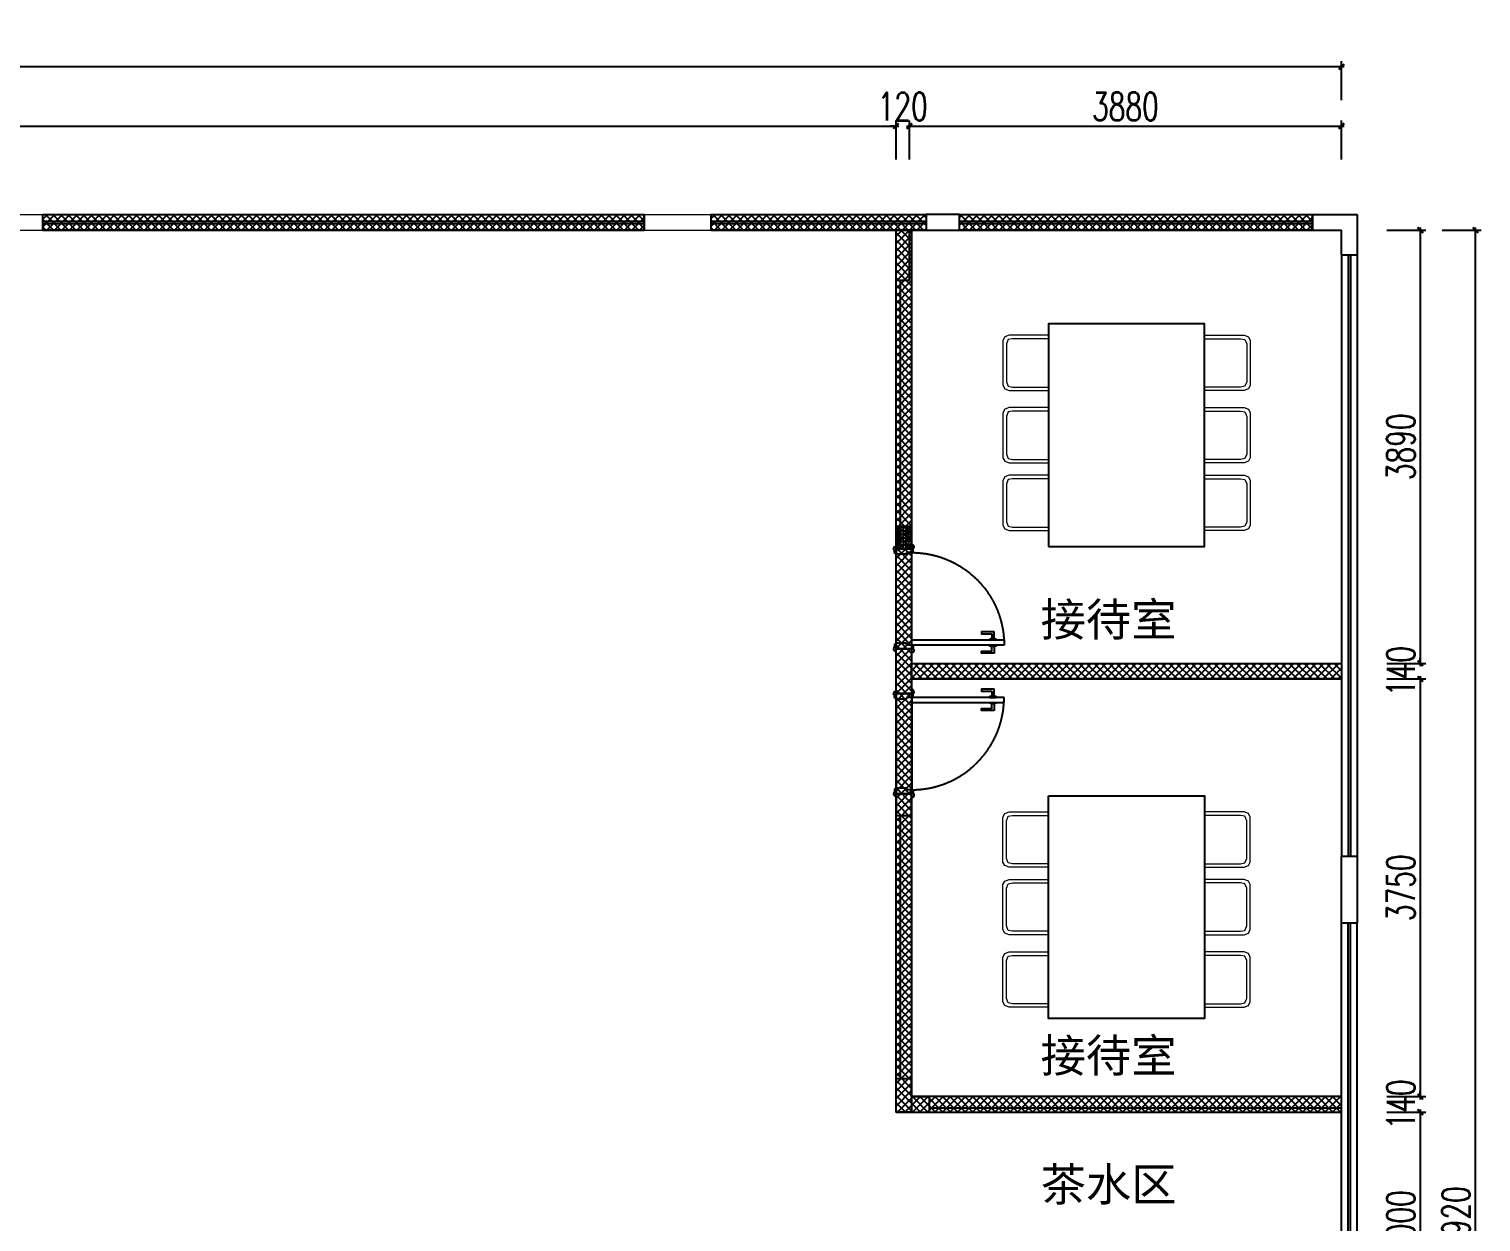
# Model space of a CAD drawing. Header units: millimetres. Extents: x 5625199 to 7433318, y -3316392 to -2552493.
# Drawn here: x 5818836 to 5831874, y -2589015 to -2578303 of the extents above; entities that cross this region are included whole.
import ezdxf

# ---------------------------------------------------------------- set-up
doc = ezdxf.new("R2010")
doc.units = ezdxf.units.MM
doc.header["$PDMODE"] = 35
doc.header["$PDSIZE"] = -10
doc.linetypes.add('HIDDEN', pattern=[9.525, 6.35, -3.175])
for name, color, linetype in [('8', 8, 'Continuous'), ('PL-新建墙体', 5, 'Continuous'), ('PL-活动家具', 15, 'Continuous'), ('PL-门', 4, 'Continuous')]:
    doc.layers.add(name, color=color, linetype=linetype)
doc.styles.add('PDF NSimSun', font='')
doc.styles.add('标注-尺寸', font='simplex.shx', dxfattribs={"width": 0.7})
doc.styles.get('PDF NSimSun').set_extended_font_data('NSimSun')
doc.dimstyles.new('MS55', dxfattribs={"dimscale": 0, "dimtxt": 5, "dimasz": 1, "dimexe": 1, "dimexo": 0.8, "dimgap": 1, "dimtad": 1, "dimdec": 0, "dimrnd": 5, "dimdsep": 46, "dimtxsty": '标注-尺寸', "dimblk": 'ARCHTICK', "dimcen": 0, "dimdle": 0.5, "dimclrd": 256, "dimclre": 256, "dimclrt": 50, "dimadec": 0, "dimazin": 0, "dimtfac": 1, "dimtdec": 0, "dimtix": 1, "dimtofl": 0, "dimtmove": 2, "dimatfit": 3, "dimldrblk": 'jt2', "dimfxl": 6, "dimfxlon": 1, "dimtvp": 1, "dimtolj": 1, "dimtzin": 0, "dimarcsym": 0})

# ---------------------------------------------------------------- blocks, each defined once
blk = doc.blocks.new('yqd_1_900_140_ydhd1_ywsp3_45_0_0_3')
for p, q in [((-0.411, 1), (-0.461, 1)), ((-0.461, 1), (-0.461, 0.078)), ((-0.411, 0.078), (-0.411, 1)), ((-0.5, 0.078), (-0.461, 0.078)), ((-0.5, -0.078), (-0.5, 0.078)), ((-0.461, 0.078), (-0.411, 0.078)), ((-0.461, 0.078), (-0.461, 0.028)), ((-0.461, 0.028), (-0.444, 0.028)), ((-0.444, 0.028), (-0.444, -0.078)), ((0.461, 0.028), (0.444, 0.028)), ((0.444, 0.028), (0.444, -0.078)), ((0.5, 0.078), (0.461, 0.078)), ((0.461, 0.078), (0.461, 0.028)), ((0.5, -0.078), (0.5, 0.078)), ((-0.444, -0.078), (-0.5, -0.078)), ((0.444, -0.078), (0.5, -0.078))]:
    blk.add_line(p, q)
at = {"ltscale": 500}
for p, q in [((-0.5, 0.078), (0.5, 0.078)), ((-0.5, -0.078), (0.5, -0.078))]:
    blk.add_line(p, q, dxfattribs=at)
for points in [[(-0.476, 0.901), (-0.539, 0.901, 0.414214), (-0.543, 0.898), (-0.543, 0.777, 0.414214), (-0.539, 0.774), (-0.527, 0.774, 0.414214), (-0.523, 0.777), (-0.523, 0.874, -0.414214), (-0.52, 0.877), (-0.476, 0.877)], [(-0.396, 0.901), (-0.333, 0.901, -0.414214), (-0.33, 0.898), (-0.33, 0.777, -0.414214), (-0.333, 0.774), (-0.346, 0.774, -0.414214), (-0.349, 0.777), (-0.349, 0.874, 0.414214), (-0.352, 0.877), (-0.396, 0.877)]]:
    blk.add_lwpolyline(points, format="xyb")
for points in [[(-0.471, 0.872), (-0.471, 0.906), (-0.476, 0.906), (-0.476, 0.872)], [(-0.461, 0.858), (-0.461, 0.92), (-0.471, 0.92), (-0.471, 0.858)], [(-0.411, 0.858), (-0.411, 0.92), (-0.402, 0.92), (-0.402, 0.858)], [(-0.402, 0.872), (-0.402, 0.906), (-0.396, 0.906), (-0.396, 0.872)]]:
    blk.add_lwpolyline(points, close=True)
at = {"lineweight": -3}
for points in [[(-0.539, 0.091), (-0.539, 0.078), (-0.472, 0.078), (-0.472, 0.093), (-0.476, 0.093, -1), (-0.483, 0.093, -0.128551), (-0.507, 0.099, 0.3547), (-0.528, 0.097), (-0.533, 0.097, -0.414214), (-0.539, 0.091)], [(0.539, 0.091), (0.539, 0.078), (0.472, 0.078), (0.472, 0.093), (0.476, 0.093, 1), (0.483, 0.093, 0.128551), (0.507, 0.099, -0.3547), (0.528, 0.097), (0.533, 0.097, 0.414214), (0.539, 0.091)], [(-0.522, -0.091), (-0.522, -0.078), (-0.456, -0.078), (-0.456, -0.093), (-0.459, -0.093, 1), (-0.467, -0.093, 0.128551), (-0.49, -0.099, -0.3547), (-0.511, -0.097), (-0.517, -0.097, 0.414214), (-0.522, -0.091)], [(0.522, -0.091), (0.522, -0.078), (0.456, -0.078), (0.456, -0.093), (0.459, -0.093, -1), (0.467, -0.093, -0.128551), (0.49, -0.099, 0.3547), (0.511, -0.097), (0.517, -0.097, -0.414214), (0.522, -0.091)]]:
    blk.add_lwpolyline(points, format="xyb", dxfattribs=at)
at = {"color": 250, "linetype": 'HIDDEN', "ltscale": 15}
blk.add_arc((-0.461, 0.078), 0.922, 0, 90, dxfattribs=at)
blk = doc.blocks.new('SSAWW')
at = {"ltscale": 500}
blk.add_lwpolyline([(5168660, -2517784), (5170060, -2517784), (5170060, -2515785), (5168660, -2515785)], close=True, dxfattribs=at)
at = {"lineweight": 9}
for points in [[(5168660, -2516385), (5168660, -2515887), (5168304, -2515887), (5168265, -2515903), (5168249, -2515935), (5168249, -2516337), (5168265, -2516369), (5168304, -2516385), (5168660, -2516385)], [(5168660, -2515919), (5168336, -2515919), (5168296, -2515927), (5168281, -2515966), (5168281, -2516306), (5168296, -2516345), (5168336, -2516353), (5168660, -2516353)], [(5170060, -2516385), (5170060, -2515887), (5170415, -2515887), (5170455, -2515903), (5170470, -2515935), (5170470, -2516337), (5170455, -2516369), (5170415, -2516385), (5170060, -2516385)], [(5170060, -2515919), (5170384, -2515919), (5170423, -2515927), (5170439, -2515966), (5170439, -2516306), (5170423, -2516345), (5170384, -2516353), (5170060, -2516353)], [(5168660, -2517035), (5168660, -2516538), (5168304, -2516538), (5168265, -2516553), (5168249, -2516585), (5168249, -2516988), (5168265, -2517019), (5168304, -2517035), (5168660, -2517035)], [(5168660, -2516569), (5168336, -2516569), (5168296, -2516577), (5168281, -2516617), (5168281, -2516956), (5168296, -2516996), (5168336, -2517003), (5168660, -2517003)], [(5170060, -2517035), (5170060, -2516538), (5170415, -2516538), (5170455, -2516553), (5170470, -2516585), (5170470, -2516988), (5170455, -2517019), (5170415, -2517035), (5170060, -2517035)], [(5170060, -2516569), (5170384, -2516569), (5170423, -2516577), (5170439, -2516617), (5170439, -2516956), (5170423, -2516996), (5170384, -2517003), (5170060, -2517003)], [(5168660, -2517641), (5168660, -2517144), (5168304, -2517144), (5168265, -2517160), (5168249, -2517191), (5168249, -2517594), (5168265, -2517626), (5168304, -2517641), (5168660, -2517641)], [(5168660, -2517176), (5168336, -2517176), (5168296, -2517184), (5168281, -2517223), (5168281, -2517562), (5168296, -2517602), (5168336, -2517610), (5168660, -2517610)], [(5170060, -2517641), (5170060, -2517144), (5170415, -2517144), (5170455, -2517160), (5170470, -2517191), (5170470, -2517594), (5170455, -2517626), (5170415, -2517641), (5170060, -2517641)], [(5170060, -2517176), (5170384, -2517176), (5170423, -2517184), (5170439, -2517223), (5170439, -2517562), (5170423, -2517602), (5170384, -2517610), (5170060, -2517610)]]:
    blk.add_lwpolyline(points, dxfattribs=at)
blk = doc.blocks.new('_ArchTick')
at = {"color": 0, "linetype": 'ByBlock', "const_width": 0.4}
blk.add_lwpolyline([(-0.5, -0.5), (0.5, 0.5)], dxfattribs=at)
blk = doc.blocks.new('*D1197')
at = {"layer": '8', "lineweight": -2, "ltscale": 500, "transparency": 16777216}
for p, q in [((5808967, -2579174), (5826646, -2579174)), ((5808992, -2579474), (5808992, -2579124)), ((5826621, -2579474), (5826621, -2579124))]:
    blk.add_line(p, q, dxfattribs=at)
at = {"layer": 'Defpoints', "color": 0, "transparency": 16777216}
for p in [(5826621, -2579174), (5826621, -2580409), (5808992, -2583909)]:
    blk.add_point(p, dxfattribs=at)
at = {"layer": '8', "linetype": 'ByBlock', "lineweight": -2, "transparency": 16777216, "xscale": 50.00000000000007, "yscale": 50.00000000000007, "zscale": 50.00000000000007, "rotation": 180}
blk.add_blockref('_ArchTick', (5808992, -2579174), dxfattribs=at)
at = {"layer": '8', "linetype": 'ByBlock', "lineweight": -2, "transparency": 16777216, "xscale": 50.00000000000007, "yscale": 50.00000000000007, "zscale": 50.00000000000007}
blk.add_blockref('_ArchTick', (5826621, -2579174), dxfattribs=at)
at = {"layer": '8', "color": 50, "ltscale": 500, "transparency": 16777216, "insert": (5817807, -2578999), "char_height": 250, "attachment_point": 5, "style": '标注-尺寸'}
blk.add_mtext('\\A1;17630', dxfattribs=at)
blk = doc.blocks.new('jt2')
at = {"ltscale": 0.1}
blk.add_line((0, 0), (-1, 0), dxfattribs=at)
at = {"color": 6, "ltscale": 0.1}
blk.add_lwpolyline([(-1.22, 1.26), (-0.72, 1.5), (0.02, 0), (-0.72, -1.5), (-1.22, -1.26), (0, 0), (-1.22, 1.26)], dxfattribs=at)
blk = doc.blocks.new('*D1198')
at = {"layer": '8', "lineweight": -2, "ltscale": 500, "transparency": 16777216}
for p, q in [((5826621, -2579174), (5826571, -2579174)), ((5826621, -2579474), (5826621, -2579124)), ((5826741, -2579474), (5826741, -2579124)), ((5826741, -2579174), (5826791, -2579174))]:
    blk.add_line(p, q, dxfattribs=at)
at = {"layer": 'Defpoints', "color": 0, "transparency": 16777216}
for p in [(5826741, -2579174), (5826741, -2580334), (5826621, -2580409)]:
    blk.add_point(p, dxfattribs=at)
at = {"layer": '8', "linetype": 'ByBlock', "lineweight": -2, "transparency": 16777216, "xscale": 50.00000000000007, "yscale": 50.00000000000007, "zscale": 50.00000000000007}
blk.add_blockref('_ArchTick', (5826621, -2579174), dxfattribs=at)
at = {"layer": '8', "linetype": 'ByBlock', "lineweight": -2, "transparency": 16777216, "xscale": 50.00000000000007, "yscale": 50.00000000000007, "zscale": 50.00000000000007, "rotation": 180}
blk.add_blockref('_ArchTick', (5826741, -2579174), dxfattribs=at)
at = {"layer": '8', "color": 50, "ltscale": 500, "transparency": 16777216, "insert": (5826681, -2578999), "char_height": 250, "attachment_point": 5, "style": '标注-尺寸'}
blk.add_mtext('\\A1;120', dxfattribs=at)
blk = doc.blocks.new('*D1199')
at = {"layer": '8', "lineweight": -2, "ltscale": 500, "transparency": 16777216}
for p, q in [((5826716, -2579174), (5830646, -2579174)), ((5826741, -2579474), (5826741, -2579124)), ((5830621, -2579474), (5830621, -2579124))]:
    blk.add_line(p, q, dxfattribs=at)
at = {"layer": 'Defpoints', "color": 0, "transparency": 16777216}
for p in [(5830621, -2579174), (5826741, -2580334), (5830621, -2580329)]:
    blk.add_point(p, dxfattribs=at)
at = {"layer": '8', "linetype": 'ByBlock', "lineweight": -2, "transparency": 16777216, "xscale": 50.00000000000007, "yscale": 50.00000000000007, "zscale": 50.00000000000007, "rotation": 180}
blk.add_blockref('_ArchTick', (5826741, -2579174), dxfattribs=at)
at = {"layer": '8', "linetype": 'ByBlock', "lineweight": -2, "transparency": 16777216, "xscale": 50.00000000000007, "yscale": 50.00000000000007, "zscale": 50.00000000000007}
blk.add_blockref('_ArchTick', (5830621, -2579174), dxfattribs=at)
at = {"layer": '8', "color": 50, "ltscale": 500, "transparency": 16777216, "insert": (5828681, -2578999), "char_height": 250, "attachment_point": 5, "style": '标注-尺寸'}
blk.add_mtext('\\A1;3880', dxfattribs=at)
blk = doc.blocks.new('*D1200')
at = {"layer": '8', "lineweight": -2, "ltscale": 500, "transparency": 16777216}
for p, q in [((5830646, -2578642), (5804427, -2578642)), ((5804452, -2578942), (5804452, -2578592)), ((5830621, -2578942), (5830621, -2578592))]:
    blk.add_line(p, q, dxfattribs=at)
at = {"layer": 'Defpoints', "color": 0, "transparency": 16777216}
for p in [(5804452, -2578642), (5804452, -2579969), (5830621, -2580329)]:
    blk.add_point(p, dxfattribs=at)
at = {"layer": '8', "linetype": 'ByBlock', "lineweight": -2, "transparency": 16777216, "xscale": 50.00000000000007, "yscale": 50.00000000000007, "zscale": 50.00000000000007, "rotation": 180}
blk.add_blockref('_ArchTick', (5804452, -2578642), dxfattribs=at)
at = {"layer": '8', "linetype": 'ByBlock', "lineweight": -2, "transparency": 16777216, "xscale": 50.00000000000007, "yscale": 50.00000000000007, "zscale": 50.00000000000007}
blk.add_blockref('_ArchTick', (5830621, -2578642), dxfattribs=at)
at = {"layer": '8', "color": 50, "ltscale": 500, "transparency": 16777216, "insert": (5817537, -2578467), "char_height": 250, "attachment_point": 5, "style": '标注-尺寸'}
blk.add_mtext('\\A1;26170', dxfattribs=at)
blk = doc.blocks.new('*D1201')
at = {"layer": '8', "lineweight": -2, "ltscale": 500, "transparency": 16777216}
for p, q in [((5831329, -2580084), (5831329, -2584024)), ((5831029, -2580109), (5831379, -2580109)), ((5831029, -2583999), (5831379, -2583999))]:
    blk.add_line(p, q, dxfattribs=at)
at = {"layer": 'Defpoints', "color": 0, "transparency": 16777216}
for p in [(5830360, -2580109), (5830360, -2583999), (5831329, -2583999)]:
    blk.add_point(p, dxfattribs=at)
at = {"layer": '8', "linetype": 'ByBlock', "lineweight": -2, "transparency": 16777216, "xscale": 50.00000000000007, "yscale": 50.00000000000007, "zscale": 50.00000000000007}
for p, rotation in [((5831329, -2580109), 90), ((5831329, -2583999), 270)]:
    blk.add_blockref('_ArchTick', p, dxfattribs=dict(at, rotation=rotation))
at = {"layer": '8', "color": 50, "ltscale": 500, "transparency": 16777216, "insert": (5831154, -2582054), "char_height": 250, "attachment_point": 5, "rotation": 90, "style": '标注-尺寸'}
blk.add_mtext('\\A1;3890', dxfattribs=at)
blk = doc.blocks.new('*D1202')
at = {"layer": '8', "lineweight": -2, "ltscale": 500, "transparency": 16777216}
for p, q in [((5831329, -2583999), (5831329, -2583949)), ((5831029, -2583999), (5831379, -2583999)), ((5831029, -2584139), (5831379, -2584139)), ((5831329, -2584139), (5831329, -2584189))]:
    blk.add_line(p, q, dxfattribs=at)
at = {"layer": 'Defpoints', "color": 0, "transparency": 16777216}
for p in [(5830360, -2583999), (5830121, -2584139), (5831329, -2584139)]:
    blk.add_point(p, dxfattribs=at)
at = {"layer": '8', "linetype": 'ByBlock', "lineweight": -2, "transparency": 16777216, "xscale": 50.00000000000007, "yscale": 50.00000000000007, "zscale": 50.00000000000007}
for p, rotation in [((5831329, -2583999), 270), ((5831329, -2584139), 90)]:
    blk.add_blockref('_ArchTick', p, dxfattribs=dict(at, rotation=rotation))
at = {"layer": '8', "color": 50, "ltscale": 500, "transparency": 16777216, "insert": (5831154, -2584069), "char_height": 250, "attachment_point": 5, "rotation": 90, "style": '标注-尺寸'}
blk.add_mtext('\\A1;140', dxfattribs=at)
blk = doc.blocks.new('*D1203')
at = {"layer": '8', "lineweight": -2, "ltscale": 500, "transparency": 16777216}
for p, q in [((5831329, -2584114), (5831329, -2587914)), ((5831029, -2584139), (5831379, -2584139)), ((5831029, -2587889), (5831379, -2587889))]:
    blk.add_line(p, q, dxfattribs=at)
at = {"layer": 'Defpoints', "color": 0, "transparency": 16777216}
for p in [(5830121, -2584139), (5826921, -2587889), (5831329, -2587889)]:
    blk.add_point(p, dxfattribs=at)
at = {"layer": '8', "linetype": 'ByBlock', "lineweight": -2, "transparency": 16777216, "xscale": 50.00000000000007, "yscale": 50.00000000000007, "zscale": 50.00000000000007}
for p, rotation in [((5831329, -2584139), 90), ((5831329, -2587889), 270)]:
    blk.add_blockref('_ArchTick', p, dxfattribs=dict(at, rotation=rotation))
at = {"layer": '8', "color": 50, "ltscale": 500, "transparency": 16777216, "insert": (5831154, -2586014), "char_height": 250, "attachment_point": 5, "rotation": 90, "style": '标注-尺寸'}
blk.add_mtext('\\A1;3750', dxfattribs=at)
blk = doc.blocks.new('*D1204')
at = {"layer": '8', "lineweight": -2, "ltscale": 500, "transparency": 16777216}
for p, q in [((5831029, -2587889), (5831379, -2587889)), ((5831329, -2587889), (5831329, -2587839)), ((5831029, -2588029), (5831379, -2588029)), ((5831329, -2588029), (5831329, -2588079))]:
    blk.add_line(p, q, dxfattribs=at)
at = {"layer": 'Defpoints', "color": 0, "transparency": 16777216}
for p in [(5826921, -2587889), (5826921, -2588029), (5831329, -2588029)]:
    blk.add_point(p, dxfattribs=at)
at = {"layer": '8', "linetype": 'ByBlock', "lineweight": -2, "transparency": 16777216, "xscale": 50.00000000000007, "yscale": 50.00000000000007, "zscale": 50.00000000000007}
for p, rotation in [((5831329, -2587889), 270), ((5831329, -2588029), 90)]:
    blk.add_blockref('_ArchTick', p, dxfattribs=dict(at, rotation=rotation))
at = {"layer": '8', "color": 50, "ltscale": 500, "transparency": 16777216, "insert": (5831154, -2587959), "char_height": 250, "attachment_point": 5, "rotation": 90, "style": '标注-尺寸'}
blk.add_mtext('\\A1;140', dxfattribs=at)
blk = doc.blocks.new('*D1205')
at = {"layer": '8', "lineweight": -2, "ltscale": 500, "transparency": 16777216}
for p, q in [((5831029, -2588029), (5831379, -2588029)), ((5831329, -2588004), (5831329, -2590055)), ((5831029, -2590030), (5831379, -2590030))]:
    blk.add_line(p, q, dxfattribs=at)
at = {"layer": 'Defpoints', "color": 0, "transparency": 16777216}
for p in [(5826921, -2588029), (5829817, -2590030), (5831329, -2590030)]:
    blk.add_point(p, dxfattribs=at)
at = {"layer": '8', "linetype": 'ByBlock', "lineweight": -2, "transparency": 16777216, "xscale": 50.00000000000007, "yscale": 50.00000000000007, "zscale": 50.00000000000007}
for p, rotation in [((5831329, -2588029), 90), ((5831329, -2590030), 270)]:
    blk.add_blockref('_ArchTick', p, dxfattribs=dict(at, rotation=rotation))
at = {"layer": '8', "color": 50, "ltscale": 500, "transparency": 16777216, "insert": (5831154, -2589030), "char_height": 250, "attachment_point": 5, "rotation": 90, "style": '标注-尺寸'}
blk.add_mtext('\\A1;2000', dxfattribs=at)
blk = doc.blocks.new('*D1212')
at = {"layer": '8', "lineweight": -2, "ltscale": 500, "transparency": 16777216}
for p, q in [((5831824, -2598054), (5831824, -2580084)), ((5831524, -2580109), (5831874, -2580109)), ((5831524, -2598029), (5831874, -2598029))]:
    blk.add_line(p, q, dxfattribs=at)
at = {"layer": 'Defpoints', "color": 0, "transparency": 16777216}
for p in [(5830621, -2580109), (5831824, -2580109), (5830621, -2598029)]:
    blk.add_point(p, dxfattribs=at)
at = {"layer": '8', "linetype": 'ByBlock', "lineweight": -2, "transparency": 16777216, "xscale": 50.00000000000007, "yscale": 50.00000000000007, "zscale": 50.00000000000007}
for p, rotation in [((5831824, -2580109), 90), ((5831824, -2598029), 270)]:
    blk.add_blockref('_ArchTick', p, dxfattribs=dict(at, rotation=rotation))
at = {"layer": '8', "color": 50, "ltscale": 500, "transparency": 16777216, "insert": (5831649, -2589069), "char_height": 250, "attachment_point": 5, "rotation": 90, "style": '标注-尺寸'}
blk.add_mtext('\\A1;17920', dxfattribs=at)

msp = doc.modelspace()

# ---------------------------------------------------------------- hatches: boundary and pattern name
at = {"ltscale": 500}
h = msp.add_hatch(dxfattribs=at)
h.set_pattern_fill('BRASS', color=250, scale=5, style=0)
h.set_pattern_definition([(0, (932734.468, -436666.62), (0, 31.75), []), (0, (932734.468, -436650.745), (0, 31.75), [15.875, -7.9375])])
h.paths.add_polyline_path([(5826621.3, -2582969.13), (5826761.3, -2582969.13), (5826761.3, -2582769.13), (5826621.3, -2582769.13)])
at = {"layer": 'PL-新建墙体'}
h = msp.add_hatch(dxfattribs=at)
h.set_pattern_fill('ANSI37', color=2, scale=15)
h.set_pattern_definition([(45, (273402.825, -417409.755), (-33.67596045, 33.67596045), []), (135, (273402.825, -417409.755), (-33.67596045, -33.67596045), [])])
h.paths.add_polyline_path([(5808851.88, -2585189.42), (5808991.77, -2585189.42), (5808991.77, -2586339.82), (5808851.88, -2586339.82)])
h.paths.add_polyline_path([(5824359.79, -2580109.31), (5818959.79, -2580109.31), (5818959.79, -2579969.31), (5824359.79, -2579969.31)])
h.paths.add_polyline_path([(5806651.89, -2589029.82), (5808991.88, -2589029.82), (5808991.88, -2589169.53), (5806651.89, -2589169.53)])
h.paths.add_polyline_path([(5826621.3, -2580109.31), (5826761.3, -2580109.31), (5826761.3, -2588029.48), (5826621.3, -2588029.48)])
h.paths.add_polyline_path([(5812359.79, -2580109.31), (5806959.79, -2580109.31), (5806959.79, -2579969.31), (5812359.79, -2579969.31)])
h.paths.add_polyline_path([(5826891.88, -2580109.31), (5824959.79, -2580109.31), (5824959.79, -2579969.31), (5826891.88, -2579969.31)])
h.paths.add_polyline_path([(5808851.77, -2588119.82), (5808991.88, -2588119.82), (5808991.88, -2589029.82), (5808851.77, -2589029.82)])
h.paths.add_polyline_path([(5818359.79, -2580109.31), (5812959.79, -2580109.31), (5812959.79, -2579969.31), (5818359.79, -2579969.31)])
h.paths.add_polyline_path([(5826761.3, -2583999.13), (5830621.48, -2583999.13), (5830621.48, -2584139.13), (5826761.3, -2584139.13)])
h.paths.add_polyline_path([(5808711.46, -2598029.48), (5826711.46, -2598029.48), (5826711.46, -2598169.48), (5808711.46, -2598169.48)])
h.paths.add_polyline_path([(5826761.3, -2588029.48), (5830621.46, -2588029.48), (5830621.46, -2587889.48), (5826761.3, -2587889.48)])
h.paths.add_polyline_path([(5830359.79, -2580109.31), (5827191.88, -2580107.53), (5827191.88, -2579967.53), (5830359.79, -2579969.31)])

# ---------------------------------------------------------------- linework, layer by layer
at = {"color": 255, "lineweight": 9}
for p, q in [((5818359.79, -2579969.31), (5818959.79, -2579969.31)), ((5824359.79, -2579969.31), (5824959.79, -2579969.31)), ((5826891.88, -2579969.31), (5826891.88, -2580109.31)), ((5827191.88, -2579969.31), (5827191.88, -2580109.31)), ((5818359.79, -2580109.31), (5818959.79, -2580109.31)), ((5824359.79, -2580109.31), (5824959.79, -2580109.31))]:
    msp.add_line(p, q, dxfattribs=at)
at = {"color": 255}
for p, q in [((5818959.79, -2580109.31), (5818959.79, -2579969.31)), ((5824359.79, -2580109.31), (5824359.79, -2579969.31)), ((5824959.79, -2580109.31), (5824959.79, -2579969.31)), ((5830359.79, -2580109.31), (5830359.79, -2579969.31)), ((5830761.49, -2585729.48), (5830761.49, -2586329.48))]:
    msp.add_line(p, q, dxfattribs=at)
at = {"color": 250, "ltscale": 500}
for p, q in [((5818959.79, -2579969.31), (5824359.79, -2579969.31)), ((5824959.79, -2579969.31), (5826891.88, -2579969.31)), ((5827191.88, -2579969.31), (5830359.79, -2579969.31)), ((5818959.79, -2580109.31), (5824359.79, -2580109.31)), ((5824959.79, -2580109.31), (5826891.88, -2580109.31)), ((5827191.88, -2580109.31), (5830359.79, -2580109.31)), ((5830621.46, -2580329.48), (5830621.46, -2585729.48)), ((5830761.46, -2580329.48), (5830761.46, -2585729.48)), ((5830621.46, -2591729.48), (5830621.46, -2586329.48)), ((5830761.46, -2591729.48), (5830761.46, -2586329.48))]:
    msp.add_line(p, q, dxfattribs=at)
at = {"color": 3, "ltscale": 500}
for p, q in [((5818959.79, -2580029.31), (5824359.79, -2580029.31)), ((5818959.79, -2580049.31), (5824359.79, -2580049.31)), ((5824959.79, -2580029.31), (5826891.88, -2580029.31)), ((5824959.79, -2580049.31), (5826891.88, -2580049.31)), ((5827191.88, -2580029.31), (5830359.79, -2580029.31)), ((5827191.88, -2580049.31), (5830359.79, -2580049.31)), ((5830681.47, -2580329.48), (5830681.47, -2585729.48)), ((5830701.46, -2580329.48), (5830701.46, -2585729.48)), ((5826621.3, -2582769.13), (5826621.3, -2580559.31)), ((5826661.3, -2582769.13), (5826661.3, -2580559.31)), ((5826621.3, -2587729.48), (5826621.3, -2585369.13)), ((5826661.3, -2587729.48), (5826661.3, -2585369.13)), ((5830681.47, -2591729.48), (5830681.47, -2586329.48)), ((5830701.46, -2591729.48), (5830701.46, -2586329.48)), ((5826921.3, -2587989.48), (5830621.48, -2587989.48)), ((5826921.3, -2588029.48), (5830621.48, -2588029.48))]:
    msp.add_line(p, q, dxfattribs=at)
at = {"color": 255, "ltscale": 500}
for p, q in [((5827191.88, -2579969.31), (5826891.88, -2579969.31)), ((5830359.79, -2579969.31), (5830761.49, -2579969.31)), ((5830761.49, -2579969.31), (5830761.46, -2580329.48)), ((5826891.88, -2580109.31), (5827191.88, -2580109.31)), ((5830359.79, -2580109.31), (5830621.47, -2580109.31)), ((5830621.46, -2580329.48), (5830621.47, -2580109.31)), ((5830621.46, -2580329.48), (5830761.46, -2580329.48)), ((5830621.49, -2586329.48), (5830621.49, -2585729.48)), ((5830621.49, -2585729.48), (5830761.49, -2585729.48)), ((5830621.49, -2586329.48), (5830761.49, -2586329.48))]:
    msp.add_line(p, q, dxfattribs=at)
at = {"ltscale": 500}
for p, q in [((5826621.3, -2580559.31), (5826621.3, -2580109.31)), ((5826741.3, -2580559.31), (5826741.3, -2580109.31)), ((5826621.3, -2580559.31), (5826741.3, -2580559.31)), ((5826761.3, -2582769.13), (5826621.3, -2582769.13)), ((5826621.3, -2582969.13), (5826621.3, -2582769.13)), ((5826761.3, -2582769.13), (5826761.3, -2582969.13)), ((5826761.3, -2582969.13), (5826621.3, -2582969.13)), ((5826621.3, -2584269.13), (5826621.3, -2583869.13)), ((5826761.3, -2583869.13), (5826621.3, -2583869.13)), ((5826761.3, -2583869.13), (5826761.3, -2584269.13)), ((5826761.3, -2583999.13), (5830621.48, -2583999.13)), ((5826761.3, -2584139.13), (5830621.48, -2584139.13)), ((5826761.3, -2584269.13), (5826621.3, -2584269.13)), ((5826761.3, -2585169.13), (5826621.3, -2585169.13)), ((5826621.3, -2585169.13), (5826621.3, -2585369.13)), ((5826761.3, -2585369.13), (5826761.3, -2585169.13)), ((5826761.3, -2585369.13), (5826621.3, -2585369.13)), ((5826621.3, -2588029.48), (5826621.3, -2587729.48)), ((5826761.3, -2587729.48), (5826621.3, -2587729.48)), ((5826761.3, -2587889.48), (5826761.3, -2587729.48)), ((5826761.3, -2587889.48), (5826921.3, -2587889.48)), ((5826921.3, -2588029.48), (5826921.3, -2587889.48)), ((5826621.3, -2588029.48), (5826921.3, -2588029.48))]:
    msp.add_line(p, q, dxfattribs=at)
at = {"color": 1, "ltscale": 500}
for points in [[(5824359.79, -2580109.31), (5818959.79, -2580109.31), (5818959.79, -2579969.31), (5824359.79, -2579969.31)], [(5826891.88, -2580109.31), (5824959.79, -2580109.31), (5824959.79, -2579969.31), (5826891.88, -2579969.31)], [(5830359.79, -2580109.31), (5827191.88, -2580107.53), (5827191.88, -2579967.53), (5830359.79, -2579969.31)], [(5826621.3, -2580109.31), (5826761.3, -2580109.31), (5826761.3, -2588029.48), (5826621.3, -2588029.48)], [(5826761.3, -2583999.13), (5830621.48, -2583999.13), (5830621.48, -2584139.13), (5826761.3, -2584139.13)], [(5826761.3, -2588029.48), (5830621.46, -2588029.48), (5830621.46, -2587889.48), (5826761.3, -2587889.48)]]:
    msp.add_lwpolyline(points, close=True, dxfattribs=at)

# ---------------------------------------------------------------- block references
at = {"layer": 'PL-活动家具', "color": 255}
msp.add_blockref('SSAWW', (659331.64, -65164.63), dxfattribs=at)
at = {"layer": 'PL-活动家具', "color": 255, "xscale": -1, "rotation": 180}
msp.add_blockref('SSAWW', (659331.64, -5102973.63), dxfattribs=at)
at = {"layer": 'PL-门', "color": 250, "ltscale": 500, "yscale": 900, "zscale": 899.9999999995345}
for p, xscale, rotation in [((5826691.3, -2583419.13), -900, 269.9999999998814), ((5826691.3, -2584719.13), 900, 270.0000000001186)]:
    msp.add_blockref('yqd_1_900_140_ydhd1_ywsp3_45_0_0_3', p, dxfattribs=dict(at, xscale=xscale, rotation=rotation))

# ---------------------------------------------------------------- texts
at = {"color": 2, "char_height": 298.091, "attachment_point": 1, "style": 'PDF NSimSun'}
for s, insert in [('接待室', (5827919.59, -2583456.11)), ('接待室', (5827919.59, -2587371.39)), ('茶水区', (5827919.59, -2588528.08))]:
    msp.add_mtext(s, dxfattribs=dict(at, insert=insert))

# ---------------------------------------------------------------- dimensions: what is measured, and where the dimension line sits
at = {"layer": '8', "color": 8, "ltscale": 500}
for base, p1, p2, picture, middle in [((5804451.88, -2578642.07), (5830621.46, -2580329.48), (5804451.88, -2579969.31), '*D1200', (5817536.67, -2578467.07)), ((5826621.3, -2579173.72), (5808991.88, -2583909.31), (5826621.3, -2580409.31), '*D1197', (5817806.59, -2578998.72)), ((5826741.3, -2579173.72), (5826621.3, -2580409.31), (5826741.3, -2580334.31), '*D1198', (5826681.3, -2578998.72)), ((5830621.46, -2579173.72), (5826741.3, -2580334.31), (5830621.46, -2580329.48), '*D1199', (5828681.38, -2578998.72))]:
    dim = msp.add_linear_dim(base=base, p1=p1, p2=p2, dimstyle='MS55', override={"dimscale": 50}, dxfattribs=at)
    dim.commit()
    dim.dimension.update_dxf_attribs({"geometry": picture, "text_midpoint": middle})
for base, p1, p2, picture, middle in [((5831328.71, -2583999.13), (5830359.79, -2580109.31), (5830359.79, -2583999.13), '*D1201', (5831153.71, -2582054.22)), ((5831823.61, -2580109.31), (5830621.48, -2598029.48), (5830621.47, -2580109.31), '*D1212', (5831648.61, -2589069.4)), ((5831328.71, -2584139.13), (5830359.79, -2583999.13), (5830120.76, -2584139.13), '*D1202', (5831153.71, -2584069.13)), ((5831328.71, -2587889.48), (5830120.76, -2584139.13), (5826921.3, -2587889.48), '*D1203', (5831153.71, -2586014.31)), ((5831328.71, -2588029.48), (5826921.3, -2587889.48), (5826921.3, -2588029.48), '*D1204', (5831153.71, -2587959.48)), ((5831328.71, -2590029.55), (5826921.3, -2588029.48), (5829817.18, -2590029.55), '*D1205', (5831153.71, -2589029.52))]:
    dim = msp.add_linear_dim(base=base, p1=p1, p2=p2, angle=90, dimstyle='MS55', override={"dimscale": 50}, dxfattribs=at)
    dim.commit()
    dim.dimension.update_dxf_attribs({"geometry": picture, "text_midpoint": middle})

doc.saveas('drawing.dxf')
